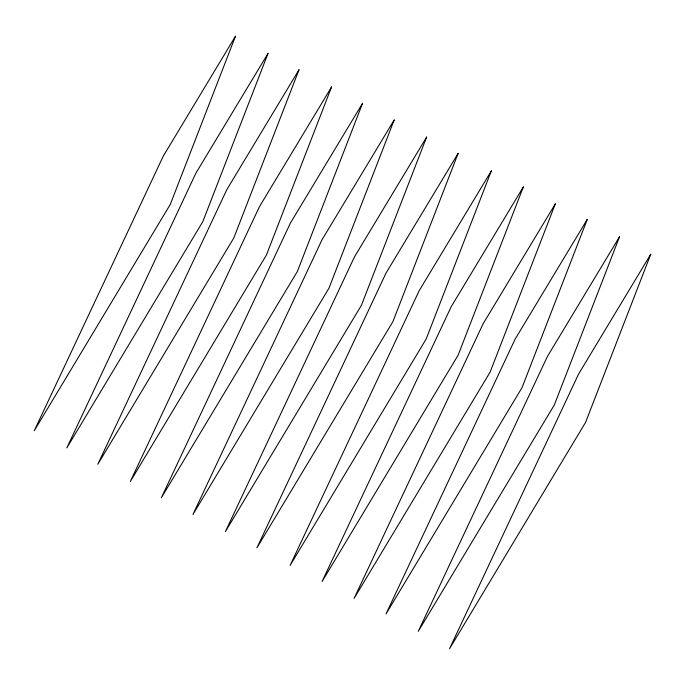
<?xml version="1.0" encoding="UTF-8"?>
<svg xmlns="http://www.w3.org/2000/svg" width="685" height="685" viewBox="0 0 685 685"><rect width="100%" height="100%" fill="white"/><g stroke="black" fill="none" stroke-linecap="round" stroke-linejoin="round"><path stroke-width="1.03" d="M235.477 36.236L170.282 204.43L34.25 430.762L163.33 156.017L235.477 36.236M268.032 53.413L202.828 221.606L66.805 447.939L195.876 173.194L268.032 53.413M299.02 69.767L233.816 237.96L97.792 464.284L226.863 189.548L299.02 69.767M331.574 86.944L266.371 255.137L130.338 481.469L259.418 206.724L331.574 86.944M362.562 103.289L297.358 271.491L161.326 497.815L290.406 223.079L362.562 103.289M394.175 119.978L328.971 288.171L192.939 514.495L322.018 239.759L394.175 119.978M426.627 137.103L361.423 305.296L225.391 531.62L354.47 256.884L426.627 137.103M458.145 153.354L392.942 321.548L256.909 547.872L385.989 273.135L458.145 153.354M491.351 170.873L426.147 339.075L290.123 565.399L419.203 290.663L491.351 170.873M523.314 186.996L458.111 355.19L322.087 581.522L451.158 306.777L523.314 186.996M555.329 203.89L490.126 372.083L354.094 598.407L483.173 323.671L555.329 203.89M587.25 219.414L522.047 387.607L386.015 613.94L515.094 339.195L587.25 219.414M619.531 236.762L554.328 404.963L418.295 631.287L547.375 356.542L619.531 236.762M650.75 254.238L585.547 422.44L449.523 648.763L578.594 374.027L650.75 254.238"/></g></svg>
